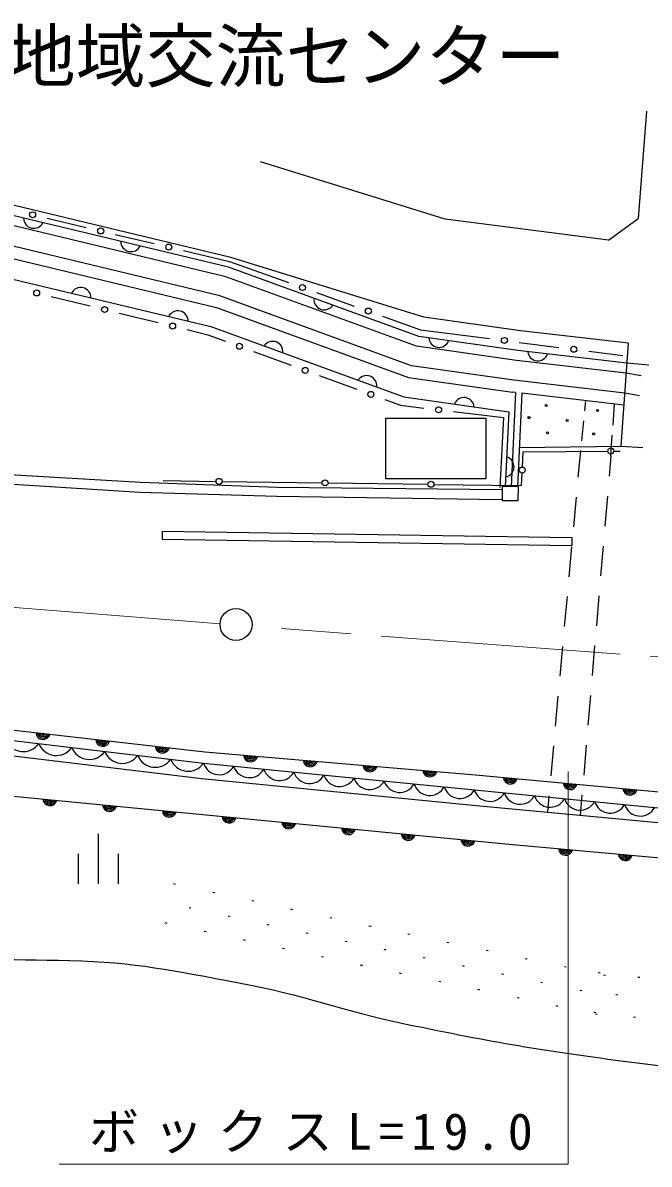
# Model space of a CAD drawing. Units: millimetres, scale not verified. Extents: x 40000 to 680000, y 20000 to 380000.
# Drawn here: x 366592 to 397924, y 241893 to 298992 of the extents above; entities that cross this region are included whole.
import ezdxf
from ezdxf.enums import TextEntityAlignment as Align

# ---------------------------------------------------------------- set-up
doc = ezdxf.new("R2010")
doc.units = ezdxf.units.MM
doc.header["$LTSCALE"] = 1000
doc.linetypes.add('CHAIN', pattern=[18.5, 12, -1.5, 3.5, -1.5])
for name, color, linetype, lineweight in [('M-BGD', 7, 'Continuous', 25), ('M-BMK', 2, 'CHAIN', 13), ('M-BMK-SRVR', 3, 'Continuous', 25), ('M-STR-HTXT', 7, 'Continuous', 13), ('M-STR-STRD', 7, 'Continuous', 25)]:
    doc.layers.add(name, color=color, linetype=linetype, lineweight=lineweight)
doc.styles.add('ＭＳ ゴシック', font='')
doc.styles.get('ＭＳ ゴシック').set_extended_font_data('MS Gothic')

msp = doc.modelspace()

# ---------------------------------------------------------------- linework, layer by layer
at = {"layer": 'M-BGD'}
for p, q in [((397792, 294580), (397376, 289206)), ((377002, 287255), (356572, 292157)), ((387714, 289178), (378479, 292032)), ((376885, 286769), (356418, 291679)), ((376741, 286290), (356265, 291202)), ((376452, 285331), (355958, 290247)), ((355774, 289675), (376279, 284755)), ((367811, 289216), (369757, 288754)), ((395893, 288127), (387714, 289178)), ((395893, 288127), (397376, 289206)), ((355467, 288720), (375990, 283796)), ((371216, 288408), (373162, 287946)), ((374621, 287600), (376933, 287051)), ((386649, 284273), (377002, 287255)), ((386405, 283298), (376885, 286769)), ((376933, 287051), (379875, 286000)), ((386283, 282810), (376741, 286290)), ((368012, 285302), (369955, 284828)), ((386039, 281835), (376452, 285331)), ((381288, 285496), (383171, 284823)), ((371413, 284472), (373356, 283999)), ((376279, 284755), (385892, 281250)), ((375990, 283796), (385648, 280274)), ((384584, 284319), (386487, 283639)), ((391479, 283587), (386649, 284273)), ((374813, 283643), (375851, 283390)), ((375851, 283390), (376726, 283070)), ((391351, 282596), (386405, 283298)), ((386487, 283639), (389938, 283198)), ((396885, 282959), (391479, 283587)), ((391287, 282100), (386283, 282810)), ((391426, 283008), (393410, 282754)), ((396517, 277811), (396885, 282959)), ((378134, 282553), (380012, 281865)), ((396778, 281461), (391287, 282100)), ((396814, 281960), (391351, 282596)), ((394898, 282564), (396612, 282345)), ((391159, 281108), (386039, 281835)), ((397910, 281861), (396814, 281960)), ((381420, 281349), (383298, 280661)), ((385892, 281250), (391082, 280513)), ((396707, 280463), (391159, 281108)), ((397517, 281326), (396778, 281461)), ((391243, 280494), (391019, 275785)), ((391243, 280494), (391082, 280513)), ((391559, 280457), (391336, 275782)), ((396664, 279863), (391559, 280457)), ((397446, 280327), (396707, 280463)), ((384706, 280144), (385489, 279858)), ((385489, 279858), (386647, 279719)), ((385648, 280274), (390897, 279529)), ((394703, 279579), (394753, 280086)), ((396118, 278865), (396197, 279918)), ((388137, 279540), (390631, 279242)), ((390631, 279242), (390450, 275742)), ((390897, 279529), (390718, 275787)), ((384756, 279212), (389760, 279212)), ((384756, 276172), (384756, 279212)), ((389760, 279212), (389760, 276172)), ((394553, 278086), (394653, 279081)), ((396002, 277314), (396081, 278367)), ((391430, 277746), (396517, 277811)), ((391582, 276767), (391622, 277535)), ((391622, 277535), (395853, 277566)), ((394453, 277082), (394503, 277589)), ((396153, 277568), (396465, 277571)), ((396517, 277811), (397615, 277744)), ((394378, 276261), (394453, 277082)), ((396002, 277314), (395916, 276305)), ((391533, 275844), (391566, 276468)), ((373610, 276088), (376259, 276052)), ((376559, 276048), (381559, 275980)), ((381859, 275976), (386858, 275907)), ((389760, 276172), (384756, 276172)), ((387158, 275903), (391533, 275844)), ((394151, 273771), (394287, 275265)), ((395832, 275308), (395705, 273814)), ((393923, 271281), (394060, 272775)), ((395620, 272817), (395493, 271323)), ((393696, 268792), (393832, 270286)), ((395409, 270326), (395282, 268832)), ((393469, 266302), (393605, 267796)), ((395197, 267835), (395071, 266341)), ((393242, 263812), (393378, 265306)), ((394986, 265344), (394859, 263850)), ((393014, 261323), (393151, 262817)), ((394775, 262853), (394648, 261359)), ((392849, 259506), (392923, 260327)), ((394563, 260362), (394478, 259353)), ((370367, 258417), (370367, 255917)), ((369367, 257417), (369367, 255917)), ((371367, 257417), (371367, 255917)), ((374237, 255892), (374140, 255914)), ((376192, 255469), (376094, 255490)), ((375003, 254703), (374905, 254725)), ((378147, 255046), (378049, 255067)), ((376958, 254280), (376860, 254301)), ((380101, 254623), (380004, 254644)), ((382056, 254200), (381958, 254221)), ((373814, 253938), (373716, 253959)), ((375769, 253514), (375671, 253536)), ((378912, 253857), (378815, 253878)), ((383990, 253788), (383892, 253808)), ((384011, 253776), (383913, 253798)), ((377724, 253091), (377626, 253112)), ((380867, 253434), (380769, 253455)), ((382822, 253011), (382724, 253032)), ((385948, 253379), (385850, 253399)), ((387906, 252970), (387808, 252991)), ((379678, 252668), (379581, 252689)), ((384765, 252604), (384667, 252625)), ((389864, 252562), (389766, 252582)), ((381633, 252245), (381535, 252266)), ((383582, 251830), (383484, 251850)), ((383588, 251822), (383490, 251843)), ((386723, 252196), (386625, 252216)), ((391822, 252153), (391724, 252174)), ((385540, 251421), (385442, 251442)), ((388681, 251787), (388583, 251808)), ((390638, 251379), (390541, 251399)), ((393779, 251745), (393682, 251765)), ((395475, 251452), (395376, 251463)), ((395737, 251336), (395639, 251356)), ((387497, 251013), (387399, 251033)), ((392596, 250970), (392498, 250990)), ((397462, 251226), (397363, 251237)), ((389455, 250604), (389357, 250624)), ((391413, 250195), (391315, 250216)), ((394554, 250561), (394456, 250582)), ((396356, 250345), (396256, 250357)), ((393371, 249787), (393273, 249807)), ((395249, 249465), (395150, 249476)), ((395329, 249378), (395231, 249399)), ((397236, 249239), (397137, 249250))]:
    msp.add_line(p, q, dxfattribs=at)
for points in [[(301926, 281097), (335036, 278525), (349965, 277455), (361904, 276625), (372474, 276017), (379307, 275758), (390573, 275644)], [(301922, 280582), (334999, 278027), (349928, 276925), (361877, 276185), (372451, 275517), (379297, 275318), (390569, 275139)], [(293966, 265297), (310568, 266516), (321208, 267374), (327296, 267502), (331843, 267519), (335446, 267168), (350450, 265538), (362491, 264024), (375697, 262514), (389228, 261373), (434553, 257165), (444131, 256408), (445220, 256206), (459279, 250580), (459829, 250220)], [(279997, 263077), (282673, 264145), (285691, 264310), (290541, 264509), (294044, 264795), (310607, 266068), (321239, 266753), (327315, 266976), (331881, 266856), (335382, 266549), (350377, 264920), (362446, 263528), (375635, 261954), (389178, 260618), (416239, 257970), (434500, 256545), (444100, 255944), (445163, 255702), (458549, 249853), (459481, 249460)], [(280225, 263073), (282820, 263154), (285776, 263276), (290622, 263556), (294142, 263828), (310703, 265068), (316817, 265690), (321278, 265989), (327319, 266211), (331837, 266092), (335307, 265788), (350292, 264160), (362357, 262769), (375552, 261194), (389104, 259858), (414935, 257432), (434430, 255859), (443991, 255185), (445189, 254674), (457477, 249197), (459033, 248482)], [(280225, 263073), (283978, 262601), (290358, 262665), (298004, 263225), (311958, 263914), (319875, 264362), (328706, 264266), (336375, 263658), (341939, 263001), (359900, 260909), (390926, 257901), (417476, 255506), (437083, 253564), (437698, 253451), (457632, 245424)]]:
    msp.add_lwpolyline(points, dxfattribs=at)
msp.add_lwpolyline([(390568, 275102), (391378, 275095), (391383, 275782), (390574, 275788)], close=True, dxfattribs=at)
for centre, radius in [((367081, 289389), 150), ((370486, 288581), 150), ((373892, 287773), 150), ((367284, 285479), 150), ((380581, 285748), 150), ((370684, 284650), 150), ((383878, 284571), 150), ((374084, 283821), 150), ((390682, 283103), 150), ((377430, 282812), 150), ((394154, 282659), 150), ((380716, 281607), 150), ((384002, 280403), 150), ((392774, 279853), 50), ((387392, 279630), 150), ((391914, 279240), 50), ((395342, 279595), 50), ((393819, 279097), 50), ((392837, 278476), 50), ((395146, 278429), 50), ((396003, 277567), 150), ((391574, 276617), 150), ((376409, 276050), 150), ((381709, 275978), 150), ((387008, 275905), 150)]:
    msp.add_circle(centre, radius, dxfattribs=at)
for centre, radius, start, end in [((367141, 289223), 512, 179.1894, 333.8286), ((372003, 288056), 512, 179.1894, 333.8286), ((369487, 285241), 512, 359.1894, 153.8287), ((381666, 285146), 512, 172.6469, 327.2861), ((374349, 284074), 512, 359.1894, 153.8287), ((387411, 283269), 512, 184.5968, 339.236), ((379089, 282546), 512, 352.6469, 147.2861), ((392358, 282592), 512, 186.0462, 340.6854), ((383786, 280834), 512, 352.6469, 147.2861), ((388661, 279733), 512, 4.5968, 159.236), ((390653, 276779), 512, 279.9537, 74.593), ((367610, 263494), 354, 182.2728, 344.6779), ((367610, 263494), 283, 184.4968, 342.4539), ((367610, 263494), 212, 188.2431, 338.7076), ((367610, 263494), 142, 195.9549, 330.9958), ((367610, 263494), 100, 206.2725, 320.6782), ((366620, 263472), 939, 201.0737, 325.3161), ((368268, 263276), 939, 201.0737, 325.3161), ((369917, 263079), 939, 201.0737, 325.3161), ((370590, 263153), 354, 182.2728, 344.6779), ((370590, 263153), 283, 184.4968, 342.4539), ((370590, 263153), 212, 188.2431, 338.7076), ((370590, 263153), 142, 195.9549, 330.9958), ((370590, 263153), 100, 206.2725, 320.6782), ((373571, 262812), 354, 182.2728, 344.6779), ((373571, 262812), 283, 184.4968, 342.4539), ((373571, 262812), 212, 188.2431, 338.7076), ((373571, 262812), 142, 195.9549, 330.9958), ((373571, 262812), 100, 206.2725, 320.6782), ((371565, 262882), 939, 201.0737, 325.3161), ((373214, 262685), 939, 201.0737, 325.3161), ((374863, 262489), 939, 201.0737, 325.3161), ((377983, 262376), 354, 183.9779, 346.3831), ((377983, 262376), 283, 186.202, 344.159), ((377983, 262376), 212, 189.9483, 340.4127), ((377983, 262376), 142, 197.66, 332.701), ((377983, 262376), 100, 207.9777, 322.3833), ((380972, 262124), 354, 183.9779, 346.3831), ((380972, 262124), 283, 186.202, 344.159), ((380972, 262124), 212, 189.9483, 340.4127), ((376419, 262200), 822, 197.4124, 331.3214), ((377924, 262052), 822, 197.4124, 331.3214), ((379429, 261903), 822, 197.4124, 331.3214), ((380972, 262124), 142, 197.66, 332.701), ((380972, 262124), 100, 207.9777, 322.3833), ((383961, 261872), 354, 183.9779, 346.3831), ((383961, 261872), 283, 186.202, 344.159), ((383961, 261872), 212, 189.9483, 340.4127), ((383961, 261872), 142, 197.66, 332.701), ((383961, 261872), 100, 207.9777, 322.3833), ((386951, 261620), 354, 183.9779, 346.3831), ((386951, 261620), 283, 186.202, 344.159), ((386951, 261620), 212, 189.9483, 340.4127), ((386951, 261620), 142, 197.66, 332.701), ((386951, 261620), 100, 207.9777, 322.3833), ((380933, 261755), 822, 197.4124, 331.3214), ((382438, 261606), 822, 197.4124, 331.3214), ((383943, 261458), 822, 197.4124, 331.3214), ((385448, 261310), 822, 197.4124, 331.3214), ((390985, 261264), 354, 183.4929, 345.8981), ((390985, 261264), 283, 185.7169, 343.674), ((390985, 261264), 212, 189.4633, 339.9277), ((390985, 261264), 142, 197.175, 332.216), ((390985, 261264), 100, 207.4927, 321.8983), ((393972, 260987), 354, 183.4929, 345.8981), ((393972, 260987), 283, 185.7169, 343.674), ((393972, 260987), 212, 189.4633, 339.9277), ((393972, 260987), 142, 197.175, 332.216), ((386953, 261161), 822, 197.4124, 331.3214), ((388458, 261013), 822, 197.4124, 331.3214), ((389961, 260864), 820, 197.3991, 331.4198), ((391465, 260717), 820, 197.3991, 331.4198), ((393972, 260987), 100, 207.4927, 321.8983), ((396960, 260710), 354, 183.4929, 345.8981), ((396960, 260710), 283, 185.7169, 343.674), ((396960, 260710), 212, 189.4633, 339.9277), ((396960, 260710), 142, 197.175, 332.216), ((396960, 260710), 100, 207.4927, 321.8983), ((367953, 260183), 354, 183.2591, 345.6642), ((367953, 260183), 283, 185.4831, 343.4402), ((367953, 260183), 212, 189.2294, 339.6939), ((367953, 260183), 142, 196.9412, 331.9821), ((367953, 260183), 100, 207.2588, 321.6645), ((370939, 259893), 354, 183.2591, 345.6642), ((370939, 259893), 283, 185.4831, 343.4402), ((370939, 259893), 212, 189.2294, 339.6939), ((370939, 259893), 142, 196.9412, 331.9821), ((370939, 259893), 100, 207.2588, 321.6645), ((392968, 260569), 820, 197.3991, 331.4198), ((394471, 260422), 820, 197.3991, 331.4198), ((395975, 260275), 820, 197.3991, 331.4198), ((397478, 260128), 820, 197.3991, 331.4198), ((373925, 259604), 354, 183.2591, 345.6642), ((373925, 259604), 283, 185.4831, 343.4402), ((373925, 259604), 212, 189.2294, 339.6939), ((373925, 259604), 142, 196.9412, 331.9821), ((373925, 259604), 100, 207.2588, 321.6645), ((376911, 259314), 354, 183.2591, 345.6642), ((376911, 259314), 283, 185.4831, 343.4402), ((376911, 259314), 212, 189.2294, 339.6939), ((376911, 259314), 142, 196.9412, 331.9821), ((376911, 259314), 100, 207.2588, 321.6645), ((379897, 259025), 354, 183.2591, 345.6642), ((379897, 259025), 283, 185.4831, 343.4402), ((379897, 259025), 212, 189.2294, 339.6939), ((379897, 259025), 142, 196.9412, 331.9821), ((379897, 259025), 100, 207.2588, 321.6645), ((382883, 258735), 354, 183.2591, 345.6642), ((382883, 258735), 283, 185.4831, 343.4402), ((382883, 258735), 212, 189.2294, 339.6939), ((382883, 258735), 142, 196.9412, 331.9821), ((382883, 258735), 100, 207.2588, 321.6645), ((385869, 258446), 354, 183.2591, 345.6642), ((385869, 258446), 283, 185.4831, 343.4402), ((385869, 258446), 212, 189.2294, 339.6939), ((385869, 258446), 142, 196.9412, 331.9821), ((385869, 258446), 100, 207.2588, 321.6645), ((388855, 258156), 354, 183.2591, 345.6642), ((388855, 258156), 283, 185.4831, 343.4402), ((388855, 258156), 212, 189.2294, 339.6939), ((388855, 258156), 142, 196.9412, 331.9821), ((388855, 258156), 100, 207.2588, 321.6645), ((393748, 257701), 354, 183.6437, 346.0489), ((393748, 257701), 283, 185.8678, 343.8249), ((393748, 257701), 212, 189.6141, 340.0786), ((393748, 257701), 142, 197.3258, 332.3668), ((393748, 257701), 100, 207.6435, 322.0492), ((396736, 257431), 354, 183.6437, 346.0489), ((396736, 257431), 283, 185.8678, 343.8249), ((396736, 257431), 212, 189.6141, 340.0786), ((396736, 257431), 142, 197.3258, 332.3668), ((396736, 257431), 100, 207.6435, 322.0492)]:
    msp.add_arc(centre, radius, start, end, dxfattribs=at)
msp.add_open_spline([(279991, 256652), (281405, 255561), (281847, 255220), (283136, 254457), (284420, 253698), (285192, 253362), (286558, 252763), (287536, 252335), (288116, 252172), (289132, 251846), (289554, 251711), (289787, 251621), (290218, 251523), (292772, 250946), (294201, 250555), (296805, 250284), (298777, 250079), (299893, 250095), (301874, 249980), (303945, 249859), (305104, 249771), (307177, 249682), (312879, 249438), (316085, 249562), (321780, 249177), (323376, 249069), (324265, 248937), (325852, 248732), (326937, 248592), (327529, 248381), (328620, 248319), (332268, 248114), (334349, 247899), (337974, 248353), (340572, 248679), (341989, 249103), (344560, 249596), (347880, 250232), (349701, 250820), (353054, 251252), (359213, 252046), (362722, 252234), (368930, 252083), (372263, 252002), (374114, 251575), (377393, 250971), (380704, 250362), (382465, 249590), (385761, 248905), (390142, 247996), (392617, 247562), (397056, 246999), (401472, 246439), (403966, 246244), (408414, 246079), (411146, 245978), (412680, 246009), (415414, 246049), (420162, 246119), (422820, 246486), (427567, 246370), (430849, 246290), (432676, 245976), (435935, 245577), (439295, 245165), (441085, 244266), (444462, 244020), (445391, 243952), (445941, 243836), (446848, 244052), (448113, 244354), (448822, 244554), (450029, 245039), (450256, 245130), (450382, 245186), (450602, 245294), (451700, 245833), (452014, 246296), (453025, 247279)], degree=3, knots=[0, 0, 0, 0, 1, 1, 1, 2, 2, 2, 3, 3, 3, 4, 4, 4, 5, 5, 5, 6, 6, 6, 7, 7, 7, 8, 8, 8, 9, 9, 9, 10, 10, 10, 11, 11, 11, 12, 12, 12, 13, 13, 13, 14, 14, 14, 15, 15, 15, 16, 16, 16, 17, 17, 17, 18, 18, 18, 19, 19, 19, 20, 20, 20, 21, 21, 21, 22, 22, 22, 23, 23, 23, 24, 24, 24, 25, 25, 25, 26, 26, 26, 26], dxfattribs=at)
at = {"layer": 'M-BMK'}
msp.add_line((451819, 263250), (378052, 268802), dxfattribs=at)
msp.add_lwpolyline([(376457, 268930), (344786, 271450), (278085, 276751)], dxfattribs=at)
at = {"layer": 'M-BMK-SRVR'}
msp.add_circle((377256, 268889), 800, dxfattribs=at)
at = {"layer": 'M-STR-HTXT'}
msp.add_lwpolyline([(393873, 261545), (393873, 241893), (368416, 241893)], dxfattribs=at)
at = {"layer": 'M-STR-STRD'}
for p, q in [((373568, 273553), (373568, 273153)), ((373568, 273553), (394056, 273240)), ((373568, 273153), (394055, 272840)), ((394056, 273240), (394055, 272840))]:
    msp.add_line(p, q, dxfattribs=at)

# ---------------------------------------------------------------- texts
at = {"layer": 'M-BGD', "style": 'ＭＳ ゴシック'}
msp.add_text('仁保地域交流センター', height=2566, dxfattribs=at).set_placement((376234, 295279), align=Align.BOTTOM_CENTER)
at = {"layer": 'M-STR-HTXT', "insert": (381184, 243438), "char_height": 1833, "attachment_point": 5, "style": 'ＭＳ ゴシック'}
msp.add_mtext('\\T1.29;ボックスL=19.0\\~', dxfattribs=at)

doc.saveas('drawing.dxf')
